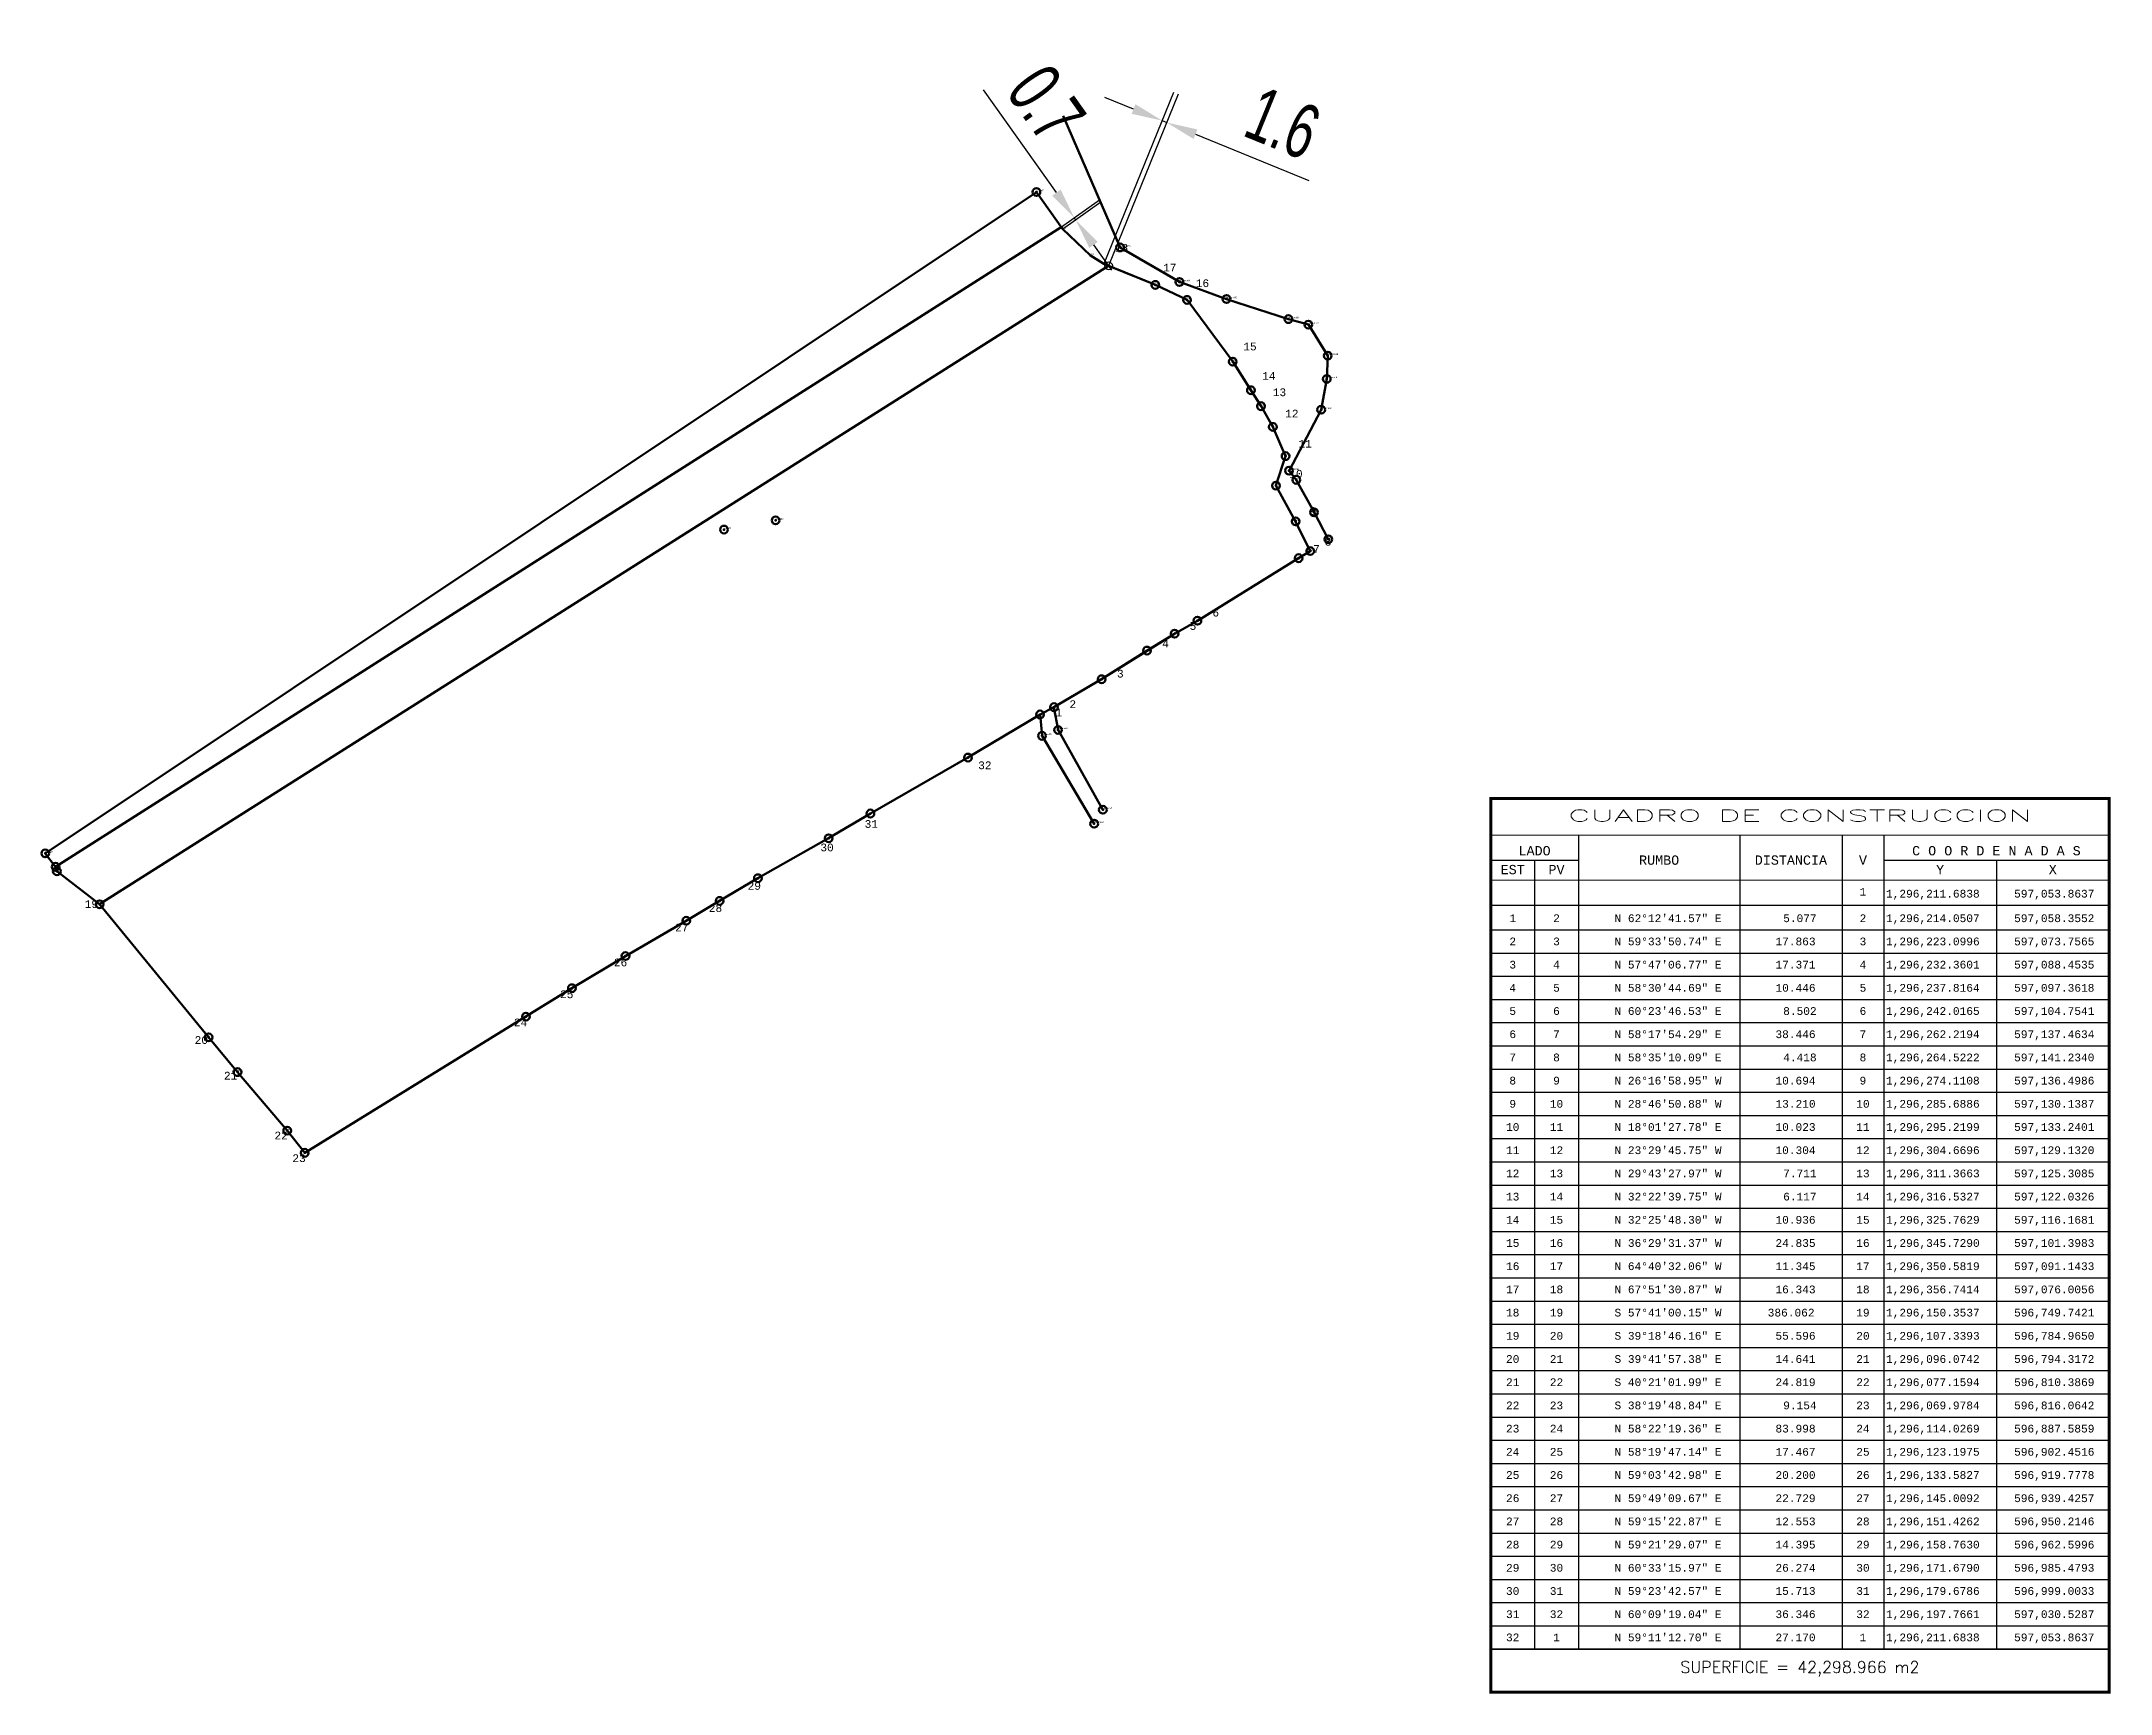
# Model space of a CAD drawing. Header units: millimetres. Extents: x 596731 to 597400, y 1295895 to 1296429.
import ezdxf
from ezdxf.enums import TextEntityAlignment as Align

# ---------------------------------------------------------------- set-up
doc = ezdxf.new("R2010")
doc.units = ezdxf.units.MM
doc.header["$PDMODE"] = 32
doc.header["$PDSIZE"] = 2.5
doc.layers.get('0').update_dxf_attribs({"color": 1, "linetype": 'CONTINUOUS', "lineweight": 100})
doc.layers.get('Defpoints').update_dxf_attribs({"linetype": 'CONTINUOUS'})
for name, color, linetype in [('CVL_CUADCON', 1, 'CONTINUOUS'), ('CVL_CUADCON_LIN', 8, 'CONTINUOUS'), ('CVL_CUADCON_TIT', 1, 'CONTINUOUS'), ('CVL_CUADCON_TX', 2, 'CONTINUOUS'), ('CVL_PUNTO', 2, 'CONTINUOUS'), ('CVL_PUNTO_NUM', 2, 'CONTINUOUS')]:
    doc.layers.add(name, color=color, linetype=linetype)
doc.layers.add('Point', color=5, linetype='CONTINUOUS', lineweight=100)
doc.layers.add('Point_Name', color=1, linetype='CONTINUOUS', lineweight=100)
doc.styles.add('HUECA1', font='hueca1.shx')
doc.styles.add('MONOTXT4', font='monotxt4.shx')
doc.styles.get("Standard").update_dxf_attribs({"font": 'arial.ttf', "width": 0.65})
doc.dimstyles.new('ISO-25', dxfattribs={"dimtxt": 2.5, "dimasz": 2.5, "dimexe": 1.25, "dimexo": 0.625, "dimtad": 1, "dimtxsty": 'Standard', "dimcen": 2.5, "dimadec": 0, "dimazin": 0, "dimtfac": 1, "dimtmove": 0, "dimatfit": 3, "dimfxl": 1, "dimarcsym": 0})

# ---------------------------------------------------------------- blocks, each defined once
blk = doc.blocks.new('*D1')
at = {"color": 6, "lineweight": -2, "transparency": 16777216}
for p, q in [((597074.55, 1296357.44), (597097.13, 1296412.93)), ((597084.09, 1296407.44), (597074.83, 1296411.21)), ((597076.04, 1296356.83), (597098.62, 1296412.32)), ((597093.36, 1296403.67), (597094.85, 1296403.06)), ((597104.12, 1296399.29), (597140.82, 1296384.35))]:
    blk.add_line(p, q, dxfattribs=at)
at = {"color": 6, "transparency": 16777216}
for points in [[(597084.72, 1296408.98), (597083.47, 1296405.89), (597093.36, 1296403.67)], [(597104.74, 1296400.83), (597103.49, 1296397.75), (597094.85, 1296403.06)]]:
    blk.add_solid(points, dxfattribs=at)
at = {"layer": 'Defpoints', "color": 0, "transparency": 16777216}
for p in [(597094.85, 1296403.06), (597074.51, 1296357.35, 141.72), (597076.01, 1296356.74, 141.72)]:
    blk.add_point(p, dxfattribs=at)
at = {"color": 3, "transparency": 16777216, "insert": (597132.35, 1296402.85), "char_height": 17.5, "attachment_point": 5, "rotation": 337.85857}
blk.add_mtext('1.6', dxfattribs=at)
blk = doc.blocks.new('*D2')
at = {"color": 6, "lineweight": -2, "transparency": 16777216}
for p, q in [((597059.15, 1296380.4), (597035.58, 1296413.59)), ((597060.82, 1296369.32), (597073.09, 1296378.03)), ((597061.24, 1296368.72), (597073.52, 1296377.44)), ((597065.36, 1296371.65), (597064.94, 1296372.24)), ((597071.15, 1296363.49), (597076.94, 1296355.34))]:
    blk.add_line(p, q, dxfattribs=at)
at = {"color": 6, "transparency": 16777216}
for points in [[(597060.51, 1296381.36), (597057.79, 1296379.43), (597064.94, 1296372.24)], [(597072.51, 1296364.46), (597069.79, 1296362.53), (597065.36, 1296371.65)]]:
    blk.add_solid(points, dxfattribs=at)
at = {"layer": 'Defpoints', "color": 0, "transparency": 16777216}
for p in [(597060.73, 1296369.26, 141.72), (597061.16, 1296368.66, 141.72), (597064.94, 1296372.24)]:
    blk.add_point(p, dxfattribs=at)
at = {"color": 3, "transparency": 16777216, "insert": (597055.84, 1296409.14), "char_height": 17.5, "attachment_point": 5, "rotation": 305.37462}
blk.add_mtext('0.7', dxfattribs=at)

msp = doc.modelspace()

# ---------------------------------------------------------------- linework, layer by layer
at = {"color": 4, "elevation": 145.56}
for points in [[(597079.75, 1296362.68), (597061.32, 1296405.24)], [(597079.75, 1296362.68), (597098.93, 1296351.52), (597114.15, 1296346.01), (597134.18, 1296339.51), (597140.62, 1296337.75), (597146.89, 1296327.69), (597146.58, 1296320.18), (597144.76, 1296310.23), (597134.36, 1296290.51), (597136.71, 1296287.55), (597142.45, 1296277.05), (597147.06, 1296268.35)]]:
    msp.add_lwpolyline(points, dxfattribs=at)
at = {"color": 2, "elevation": 141.72}
msp.add_lwpolyline([(597130.14, 1296285.69), (597136.5, 1296274.11), (597141.23, 1296264.52), (597137.46, 1296262.22), (597104.75, 1296242.02), (597097.36, 1296237.82), (597088.45, 1296232.36), (597073.76, 1296223.1), (597058.36, 1296214.05), (597053.86, 1296211.68), (597030.53, 1296197.77), (596999, 1296179.68), (596985.48, 1296171.68), (596962.6, 1296158.76), (596950.21, 1296151.43), (596939.43, 1296145.01), (596919.78, 1296133.58), (596902.45, 1296123.2), (596887.59, 1296114.03), (596816.06, 1296069.98), (596810.39, 1296077.16), (596794.32, 1296096.07), (596784.97, 1296107.34), (596749.74, 1296150.35), (596735.9, 1296161.01), (596735.49, 1296162.43), (596732.15, 1296166.79), (597052.69, 1296380.59), (597061.16, 1296368.66), (597070.12, 1296360.12), (597074.51, 1296357.35), (597091.14, 1296350.58), (597101.4, 1296345.73), (597116.17, 1296325.76), (597122.03, 1296316.53), (597125.31, 1296311.37), (597129.13, 1296304.67), (597133.24, 1296295.22), (597130.14, 1296285.69)], dxfattribs=at)
at = {"color": 3, "elevation": 141.72}
msp.add_lwpolyline([(597060.73, 1296369.26), (597061.16, 1296368.66), (597070.12, 1296360.12), (597074.51, 1296357.35), (597076.01, 1296356.74), (596749.74, 1296150.35), (596735.9, 1296161.01), (596735.49, 1296162.43), (597060.73, 1296369.26), (597061.16, 1296368.66)], dxfattribs=at)
at = {"color": 7, "true_color": 0xffffff, "elevation": 141.72}
for points in [[(596749.74, 1296150.35), (597076.01, 1296356.74), (597076.01, 1296356.74), (597091.14, 1296350.58), (597101.4, 1296345.73), (597116.17, 1296325.76), (597122.03, 1296316.53), (597125.31, 1296311.37), (597129.13, 1296304.67), (597133.24, 1296295.22), (597130.14, 1296285.69), (597136.5, 1296274.11), (597141.23, 1296264.52), (597137.46, 1296262.22), (597104.75, 1296242.02), (597097.36, 1296237.82), (597073.76, 1296223.1), (597058.36, 1296214.05), (597053.86, 1296211.68), (597030.53, 1296197.77), (596999, 1296179.68), (596985.48, 1296171.68), (596962.6, 1296158.76), (596950.21, 1296151.43), (596939.43, 1296145.01), (596919.78, 1296133.58), (596902.45, 1296123.2), (596887.59, 1296114.03), (596816.06, 1296069.98), (596810.39, 1296077.16), (596794.32, 1296096.07), (596784.97, 1296107.34), (596749.74, 1296150.35)], [(597053.86, 1296211.68), (597054.49, 1296204.8), (597071.34, 1296176.39)], [(597058.36, 1296214.05), (597059.68, 1296206.71), (597074.16, 1296180.89)]]:
    msp.add_lwpolyline(points, dxfattribs=at)
at = {"color": 7, "true_color": 0xffffff}
msp.add_circle((597070.12, 1296360.12, 141.72), 0.1, dxfattribs=at)
at = {"layer": 'CVL_CUADCON', "color": 1, "linetype": 'Continuous', "const_width": 1, "flags": 128}
msp.add_lwpolyline([(597199.62, 1296184.57), (597399.55, 1296184.57), (597399.55, 1295895.65), (597199.62, 1295895.65)], close=True, dxfattribs=at)
at = {"layer": 'CVL_CUADCON', "color": 1, "linetype": 'Continuous', "const_width": 0.375, "flags": 128}
for points in [[(597199.62, 1296172.7), (597399.55, 1296172.7)], [(597199.62, 1296158.15), (597399.55, 1296158.15)], [(597199.62, 1295909.57), (597399.55, 1295909.57)]]:
    msp.add_lwpolyline(points, dxfattribs=at)
at = {"layer": 'CVL_CUADCON_LIN', "color": 8, "linetype": 'Continuous'}
for p, q in [((597227.94, 1296172.7), (597227.94, 1295909.57)), ((597280.12, 1296172.7), (597280.12, 1295909.57)), ((597313.23, 1296172.7), (597313.23, 1295909.57)), ((597326.69, 1296172.7), (597326.69, 1295909.57)), ((597199.62, 1296164.63), (597227.94, 1296164.63)), ((597213.77, 1296164.63), (597213.77, 1295909.57)), ((597326.69, 1296164.63), (597399.55, 1296164.63)), ((597363.12, 1296164.63), (597363.12, 1295909.57)), ((597199.62, 1296150.01), (597399.55, 1296150.01)), ((597199.62, 1296142.07), (597399.55, 1296142.07)), ((597199.62, 1296134.57), (597399.55, 1296134.57)), ((597199.62, 1296127.07), (597399.55, 1296127.07)), ((597199.62, 1296119.57), (597399.55, 1296119.57)), ((597199.62, 1296112.07), (597399.55, 1296112.07)), ((597199.62, 1296104.57), (597399.55, 1296104.57)), ((597199.62, 1296097.07), (597399.55, 1296097.07)), ((597199.62, 1296089.57), (597399.55, 1296089.57)), ((597199.62, 1296082.07), (597399.55, 1296082.07)), ((597199.62, 1296074.57), (597399.55, 1296074.57)), ((597199.62, 1296067.07), (597399.55, 1296067.07)), ((597199.62, 1296059.57), (597399.55, 1296059.57)), ((597199.62, 1296052.07), (597399.55, 1296052.07)), ((597199.62, 1296044.57), (597399.55, 1296044.57)), ((597199.62, 1296037.07), (597399.55, 1296037.07)), ((597199.62, 1296029.57), (597399.55, 1296029.57)), ((597199.62, 1296022.07), (597399.55, 1296022.07)), ((597199.62, 1296014.57), (597399.55, 1296014.57)), ((597199.62, 1296007.07), (597399.55, 1296007.07)), ((597199.62, 1295999.57), (597399.55, 1295999.57)), ((597199.62, 1295992.07), (597399.55, 1295992.07)), ((597199.62, 1295984.57), (597399.55, 1295984.57)), ((597199.62, 1295977.07), (597399.55, 1295977.07)), ((597199.62, 1295969.57), (597399.55, 1295969.57)), ((597199.62, 1295962.07), (597399.55, 1295962.07)), ((597199.62, 1295954.57), (597399.55, 1295954.57)), ((597199.62, 1295947.07), (597399.55, 1295947.07)), ((597199.62, 1295939.57), (597399.55, 1295939.57)), ((597199.62, 1295932.07), (597399.55, 1295932.07)), ((597199.62, 1295924.57), (597399.55, 1295924.57)), ((597199.62, 1295917.07), (597399.55, 1295917.07)), ((597199.62, 1295909.57), (597399.55, 1295909.57))]:
    msp.add_line(p, q, dxfattribs=at)
at = {"layer": 'CVL_PUNTO', "color": 2}
for p in [(597076.01, 1296356.74), (597091.14, 1296350.58), (597101.4, 1296345.73), (597116.17, 1296325.76), (597122.03, 1296316.53), (597125.31, 1296311.37), (597129.13, 1296304.67), (597133.24, 1296295.22), (597130.14, 1296285.69), (597136.5, 1296274.11), (597137.46, 1296262.22), (597141.23, 1296264.52), (597104.75, 1296242.02), (597097.36, 1296237.82), (597088.45, 1296232.36), (597073.76, 1296223.1), (597058.36, 1296214.05), (597053.86, 1296211.68), (597030.53, 1296197.77), (596999, 1296179.68), (596985.48, 1296171.68), (596962.6, 1296158.76), (596749.74, 1296150.35), (596950.21, 1296151.43), (596939.43, 1296145.01), (596919.78, 1296133.58), (596902.45, 1296123.2), (596887.59, 1296114.03), (596784.97, 1296107.34), (596794.32, 1296096.07), (596810.39, 1296077.16), (596816.06, 1296069.98)]:
    msp.add_point(p, dxfattribs=at)
at = {"layer": 'Point', "color": 7, "true_color": 0xffffff}
for p in [(597052.69, 1296380.59, 144.5), (597079.75, 1296362.68, 145.56), (597091.14, 1296350.58, 141.94), (597098.93, 1296351.52, 145.05), (597101.4, 1296345.73, 142.24), (597114.15, 1296346.01, 145.7), (597134.18, 1296339.51, 145.72), (597140.62, 1296337.75, 152.04), (597146.89, 1296327.69, 148.22), (597116.17, 1296325.76, 142.48), (597122.03, 1296316.53, 142.23), (597146.58, 1296320.18, 157.66), (597125.31, 1296311.37, 141.7), (597144.76, 1296310.23, 151.45), (597129.13, 1296304.67, 141.48), (597133.24, 1296295.22, 141.8), (597134.36, 1296290.51, 150.34), (597136.71, 1296287.55, 142.07), (597130.14, 1296285.69, 141.72), (596968.33, 1296274.44, 155.11), (597136.5, 1296274.11, 142.01), (597142.45, 1296277.05, 140.69), (596951.65, 1296271.48, 155.17), (597147.06, 1296268.35, 141.32), (597137.46, 1296262.22, 142.78), (597141.23, 1296264.52, 142.14), (597104.75, 1296242.02, 141.22), (597097.36, 1296237.82, 142.11), (597088.45, 1296232.36, 143.81), (597073.76, 1296223.1, 146.08), (597058.36, 1296214.05, 144.9), (597053.86, 1296211.68, 144.72), (597059.68, 1296206.71, 143.77), (597054.49, 1296204.8, 143.08), (597030.53, 1296197.77, 143.68), (597074.16, 1296180.89, 144.59), (596999, 1296179.68, 142.97), (597071.34, 1296176.39, 144.94), (596732.15, 1296166.79, 148.75), (596985.48, 1296171.68, 142.89), (596735.49, 1296162.43, 150.22), (596735.9, 1296161.01, 157.62), (596962.6, 1296158.76, 143.62), (596749.74, 1296150.35, 152.76), (596950.21, 1296151.43, 144.15), (596939.43, 1296145.01, 144.83), (596919.78, 1296133.58, 147.93), (596902.45, 1296123.2, 149.56), (596887.59, 1296114.03, 150.61), (596784.97, 1296107.34, 150.49), (596794.32, 1296096.07, 150.31), (596810.39, 1296077.16, 150.71), (596816.06, 1296069.98, 151)]:
    msp.add_point(p, dxfattribs=at)

# ---------------------------------------------------------------- texts
at = {"layer": 'CVL_CUADCON_TIT', "color": 1, "style": 'HUECA1', "width": 1.758658}
msp.add_text('CUADRO DE CONSTRUCCION', height=3.75, dxfattribs=at).set_placement((597224.62, 1296177.14), (597374.55, 1296177.14), align=Align.FIT)
at = {"layer": 'CVL_CUADCON_TIT', "color": 1, "style": 'MONOTXT4'}
for s, p in [('LADO', (597213.77, 1296166.15)), ('C O O R D E N A D A S', (597363.12, 1296166.15)), ('EST', (597206.7, 1296160.06)), ('PV', (597220.87, 1296160.06)), ('Y', (597344.92, 1296160.06)), ('X', (597381.35, 1296160.06))]:
    msp.add_text(s, height=3, dxfattribs=at).set_placement(p, align=Align.CENTER)
at = {"layer": 'CVL_CUADCON_TIT', "color": 1}
for s, height, style, p in [('RUMBO', 3, 'MONOTXT4', (597254.05, 1296164.62)), ('DISTANCIA', 3, 'MONOTXT4', (597296.67, 1296164.62)), ('V', 3, 'MONOTXT4', (597319.97, 1296164.62)), ('SUPERFICIE = 42,298.966 m2', 3.75, 'HUECA1', (597299.59, 1295903.15))]:
    msp.add_text(s, height=height, dxfattribs=dict(at, style=style)).set_placement(p, align=Align.MIDDLE)
at = {"layer": 'CVL_CUADCON_TX', "color": 2, "style": 'MONOTXT4'}
for s, p in [('1', (597319.96, 1296153.14)), ('1', (597206.7, 1296144.57)), ('2', (597220.86, 1296144.57)), ('2', (597319.96, 1296144.57)), ('2', (597206.7, 1296137.07)), ('3', (597220.86, 1296137.07)), ('3', (597319.96, 1296137.07)), ('3', (597206.7, 1296129.57)), ('4', (597220.86, 1296129.57)), ('4', (597319.96, 1296129.57)), ('4', (597206.7, 1296122.07)), ('5', (597220.86, 1296122.07)), ('5', (597319.96, 1296122.07)), ('5', (597206.7, 1296114.57)), ('6', (597220.86, 1296114.57)), ('6', (597319.96, 1296114.57)), ('6', (597206.7, 1296107.07)), ('7', (597220.86, 1296107.07)), ('7', (597319.96, 1296107.07)), ('7', (597206.7, 1296099.57)), ('8', (597220.86, 1296099.57)), ('8', (597319.96, 1296099.57)), ('8', (597206.7, 1296092.07)), ('9', (597220.86, 1296092.07)), ('9', (597319.96, 1296092.07)), ('9', (597206.7, 1296084.57)), ('10', (597220.86, 1296084.57)), ('10', (597319.96, 1296084.57)), ('10', (597206.7, 1296077.07)), ('11', (597220.86, 1296077.07)), ('11', (597319.96, 1296077.07)), ('11', (597206.7, 1296069.57)), ('12', (597220.86, 1296069.57)), ('12', (597319.96, 1296069.57)), ('12', (597206.7, 1296062.07)), ('13', (597220.86, 1296062.07)), ('13', (597319.96, 1296062.07)), ('13', (597206.7, 1296054.57)), ('14', (597220.86, 1296054.57)), ('14', (597319.96, 1296054.57)), ('14', (597206.7, 1296047.07)), ('15', (597220.86, 1296047.07)), ('15', (597319.96, 1296047.07)), ('15', (597206.7, 1296039.57)), ('16', (597220.86, 1296039.57)), ('16', (597319.96, 1296039.57)), ('16', (597206.7, 1296032.07)), ('17', (597220.86, 1296032.07)), ('17', (597319.96, 1296032.07)), ('17', (597206.7, 1296024.57)), ('18', (597220.86, 1296024.57)), ('18', (597319.96, 1296024.57)), ('18', (597206.7, 1296017.07)), ('19', (597220.86, 1296017.07)), ('19', (597319.96, 1296017.07)), ('19', (597206.7, 1296009.57)), ('20', (597220.86, 1296009.57)), ('20', (597319.96, 1296009.57)), ('20', (597206.7, 1296002.07)), ('21', (597220.86, 1296002.07)), ('21', (597319.96, 1296002.07)), ('21', (597206.7, 1295994.57)), ('22', (597220.86, 1295994.57)), ('22', (597319.96, 1295994.57)), ('22', (597206.7, 1295987.07)), ('23', (597220.86, 1295987.07)), ('23', (597319.96, 1295987.07)), ('23', (597206.7, 1295979.57)), ('24', (597220.86, 1295979.57)), ('24', (597319.96, 1295979.57)), ('24', (597206.7, 1295972.07)), ('25', (597220.86, 1295972.07)), ('25', (597319.96, 1295972.07)), ('25', (597206.7, 1295964.57)), ('26', (597220.86, 1295964.57)), ('26', (597319.96, 1295964.57)), ('26', (597206.7, 1295957.07)), ('27', (597220.86, 1295957.07)), ('27', (597319.96, 1295957.07)), ('27', (597206.7, 1295949.57)), ('28', (597220.86, 1295949.57)), ('28', (597319.96, 1295949.57)), ('28', (597206.7, 1295942.07)), ('29', (597220.86, 1295942.07)), ('29', (597319.96, 1295942.07)), ('29', (597206.7, 1295934.57)), ('30', (597220.86, 1295934.57)), ('30', (597319.96, 1295934.57)), ('30', (597206.7, 1295927.07)), ('31', (597220.86, 1295927.07)), ('31', (597319.96, 1295927.07)), ('31', (597206.7, 1295919.57)), ('32', (597220.86, 1295919.57)), ('32', (597319.96, 1295919.57)), ('32', (597206.7, 1295912.07)), ('1', (597220.86, 1295912.07)), ('1', (597319.96, 1295912.07))]:
    msp.add_text(s, height=2.5, dxfattribs=at).set_placement(p, align=Align.CENTER)
for s, p in [('1,296,211.6838', (597327.42, 1296152.51)), ('597,053.8637', (597368.85, 1296152.51)), ('N 62%%d12\'41.57" E', (597239.62, 1296144.57)), ('5.077', (597294.17, 1296144.57)), ('1,296,214.0507', (597327.42, 1296144.57)), ('597,058.3552', (597368.85, 1296144.57)), ('N 59%%d33\'50.74" E', (597239.62, 1296137.07)), ('17.863', (597291.67, 1296137.07)), ('1,296,223.0996', (597327.42, 1296137.07)), ('597,073.7565', (597368.85, 1296137.07)), ('N 57%%d47\'06.77" E', (597239.62, 1296129.57)), ('17.371', (597291.67, 1296129.57)), ('1,296,232.3601', (597327.42, 1296129.57)), ('597,088.4535', (597368.85, 1296129.57)), ('N 58%%d30\'44.69" E', (597239.62, 1296122.07)), ('10.446', (597291.67, 1296122.07)), ('1,296,237.8164', (597327.42, 1296122.07)), ('597,097.3618', (597368.85, 1296122.07)), ('N 60%%d23\'46.53" E', (597239.62, 1296114.57)), ('8.502', (597294.17, 1296114.57)), ('1,296,242.0165', (597327.42, 1296114.57)), ('597,104.7541', (597368.85, 1296114.57)), ('N 58%%d17\'54.29" E', (597239.62, 1296107.07)), ('38.446', (597291.67, 1296107.07)), ('1,296,262.2194', (597327.42, 1296107.07)), ('597,137.4634', (597368.85, 1296107.07)), ('N 58%%d35\'10.09" E', (597239.62, 1296099.57)), ('4.418', (597294.17, 1296099.57)), ('1,296,264.5222', (597327.42, 1296099.57)), ('597,141.2340', (597368.85, 1296099.57)), ('N 26%%d16\'58.95" W', (597239.62, 1296092.07)), ('10.694', (597291.67, 1296092.07)), ('1,296,274.1108', (597327.42, 1296092.07)), ('597,136.4986', (597368.85, 1296092.07)), ('N 28%%d46\'50.88" W', (597239.62, 1296084.57)), ('13.210', (597291.67, 1296084.57)), ('1,296,285.6886', (597327.42, 1296084.57)), ('597,130.1387', (597368.85, 1296084.57)), ('N 18%%d01\'27.78" E', (597239.62, 1296077.07)), ('10.023', (597291.67, 1296077.07)), ('1,296,295.2199', (597327.42, 1296077.07)), ('597,133.2401', (597368.85, 1296077.07)), ('N 23%%d29\'45.75" W', (597239.62, 1296069.57)), ('10.304', (597291.67, 1296069.57)), ('1,296,304.6696', (597327.42, 1296069.57)), ('597,129.1320', (597368.85, 1296069.57)), ('N 29%%d43\'27.97" W', (597239.62, 1296062.07)), ('7.711', (597294.17, 1296062.07)), ('1,296,311.3663', (597327.42, 1296062.07)), ('597,125.3085', (597368.85, 1296062.07)), ('N 32%%d22\'39.75" W', (597239.62, 1296054.57)), ('6.117', (597294.17, 1296054.57)), ('1,296,316.5327', (597327.42, 1296054.57)), ('597,122.0326', (597368.85, 1296054.57)), ('N 32%%d25\'48.30" W', (597239.62, 1296047.07)), ('10.936', (597291.67, 1296047.07)), ('1,296,325.7629', (597327.42, 1296047.07)), ('597,116.1681', (597368.85, 1296047.07)), ('N 36%%d29\'31.37" W', (597239.62, 1296039.57)), ('24.835', (597291.67, 1296039.57)), ('1,296,345.7290', (597327.42, 1296039.57)), ('597,101.3983', (597368.85, 1296039.57)), ('N 64%%d40\'32.06" W', (597239.62, 1296032.07)), ('11.345', (597291.67, 1296032.07)), ('1,296,350.5819', (597327.42, 1296032.07)), ('597,091.1433', (597368.85, 1296032.07)), ('N 67%%d51\'30.87" W', (597239.62, 1296024.57)), ('16.343', (597291.67, 1296024.57)), ('1,296,356.7414', (597327.42, 1296024.57)), ('597,076.0056', (597368.85, 1296024.57)), ('S 57%%d41\'00.15" W', (597239.62, 1296017.07)), ('386.062', (597289.17, 1296017.07)), ('1,296,150.3537', (597327.42, 1296017.07)), ('596,749.7421', (597368.85, 1296017.07)), ('S 39%%d18\'46.16" E', (597239.62, 1296009.57)), ('55.596', (597291.67, 1296009.57)), ('1,296,107.3393', (597327.42, 1296009.57)), ('596,784.9650', (597368.85, 1296009.57)), ('S 39%%d41\'57.38" E', (597239.62, 1296002.07)), ('14.641', (597291.67, 1296002.07)), ('1,296,096.0742', (597327.42, 1296002.07)), ('596,794.3172', (597368.85, 1296002.07)), ('S 40%%d21\'01.99" E', (597239.62, 1295994.57)), ('24.819', (597291.67, 1295994.57)), ('1,296,077.1594', (597327.42, 1295994.57)), ('596,810.3869', (597368.85, 1295994.57)), ('S 38%%d19\'48.84" E', (597239.62, 1295987.07)), ('9.154', (597294.17, 1295987.07)), ('1,296,069.9784', (597327.42, 1295987.07)), ('596,816.0642', (597368.85, 1295987.07)), ('N 58%%d22\'19.36" E', (597239.62, 1295979.57)), ('83.998', (597291.67, 1295979.57)), ('1,296,114.0269', (597327.42, 1295979.57)), ('596,887.5859', (597368.85, 1295979.57)), ('N 58%%d19\'47.14" E', (597239.62, 1295972.07)), ('17.467', (597291.67, 1295972.07)), ('1,296,123.1975', (597327.42, 1295972.07)), ('596,902.4516', (597368.85, 1295972.07)), ('N 59%%d03\'42.98" E', (597239.62, 1295964.57)), ('20.200', (597291.67, 1295964.57)), ('1,296,133.5827', (597327.42, 1295964.57)), ('596,919.7778', (597368.85, 1295964.57)), ('N 59%%d49\'09.67" E', (597239.62, 1295957.07)), ('22.729', (597291.67, 1295957.07)), ('1,296,145.0092', (597327.42, 1295957.07)), ('596,939.4257', (597368.85, 1295957.07)), ('N 59%%d15\'22.87" E', (597239.62, 1295949.57)), ('12.553', (597291.67, 1295949.57)), ('1,296,151.4262', (597327.42, 1295949.57)), ('596,950.2146', (597368.85, 1295949.57)), ('N 59%%d21\'29.07" E', (597239.62, 1295942.07)), ('14.395', (597291.67, 1295942.07)), ('1,296,158.7630', (597327.42, 1295942.07)), ('596,962.5996', (597368.85, 1295942.07)), ('N 60%%d33\'15.97" E', (597239.62, 1295934.57)), ('26.274', (597291.67, 1295934.57)), ('1,296,171.6790', (597327.42, 1295934.57)), ('596,985.4793', (597368.85, 1295934.57)), ('N 59%%d23\'42.57" E', (597239.62, 1295927.07)), ('15.713', (597291.67, 1295927.07)), ('1,296,179.6786', (597327.42, 1295927.07)), ('596,999.0033', (597368.85, 1295927.07)), ('N 60%%d09\'19.04" E', (597239.62, 1295919.57)), ('36.346', (597291.67, 1295919.57)), ('1,296,197.7661', (597327.42, 1295919.57)), ('597,030.5287', (597368.85, 1295919.57)), ('N 59%%d11\'12.70" E', (597239.62, 1295912.07)), ('27.170', (597291.67, 1295912.07)), ('1,296,211.6838', (597327.42, 1295912.07)), ('597,053.8637', (597368.85, 1295912.07))]:
    msp.add_text(s, height=2.5, dxfattribs=at).set_placement(p)
at = {"layer": 'CVL_PUNTO_NUM', "color": 2, "style": 'MONOTXT4'}
for s, p in [('18', (597078.03, 1296361.31)), ('17', (597093.64, 1296354.92)), ('16', (597104.2, 1296349.87)), ('15', (597119.58, 1296329.41)), ('14', (597125.7, 1296319.93)), ('13', (597129.11, 1296314.61)), ('12', (597133.1, 1296307.71)), ('11', (597137.41, 1296297.97)), ('10', (597134.44, 1296288.25)), ('9', (597141.02, 1296276.24)), ('8', (597145.91, 1296266.29)), ('7', (597142.15, 1296263.95)), ('5', (597102.21, 1296239.05)), ('6', (597109.57, 1296243.37)), ('4', (597093.34, 1296233.4)), ('3', (597078.73, 1296223.64)), ('2', (597063.35, 1296213.77)), ('1', (597058.83, 1296211.08)), ('32', (597033.83, 1296194.01)), ('31', (596997.12, 1296175.05)), ('30', (596982.8, 1296167.46)), ('29', (596959.28, 1296155.03)), ('19', (596744.89, 1296149.14)), ('28', (596946.72, 1296147.85)), ('27', (596935.82, 1296141.55)), ('26', (596916.03, 1296130.28)), ('25', (596898.62, 1296119.99)), ('20', (596780.45, 1296105.19)), ('24', (596883.7, 1296110.88)), ('21', (596789.93, 1296093.67)), ('22', (596806.26, 1296074.33)), ('23', (596812.05, 1296067))]:
    msp.add_text(s, height=2.5, dxfattribs=at).set_placement(p)
at = {"layer": 'Point_Name', "color": 7, "true_color": 0xffffff}
for s, p in [('resto47', (597052.69, 1296380.84)), ('p46', (597061.16, 1296368.91)), ('borderio33', (597079.75, 1296362.93)), ('p45', (597070.12, 1296360.37)), ('p32', (597074.51, 1296357.6)), ('p31', (597091.14, 1296350.83)), ('borderio34', (597098.93, 1296351.77)), ('p30', (597101.4, 1296345.98)), ('borderio35', (597114.15, 1296346.26)), ('borderio36', (597134.18, 1296339.76)), ('borderio37', (597140.62, 1296338)), ('borderio38', (597146.89, 1296327.94)), ('p29', (597116.17, 1296326.01)), ('p28', (597122.03, 1296316.78)), ('borderio39', (597146.58, 1296320.43)), ('p27', (597125.31, 1296311.62)), ('borderio40', (597144.76, 1296310.48)), ('p26', (597129.13, 1296304.92)), ('p25', (597133.24, 1296295.47)), ('borderio41', (597134.36, 1296290.76)), ('p24', (597136.71, 1296287.8)), ('r24', (597130.14, 1296285.94)), ('corral42', (596968.33, 1296274.69)), ('r23', (597136.5, 1296274.36)), ('p23', (597142.45, 1296277.3)), ('pozo43', (596951.65, 1296271.73)), ('p22', (597147.06, 1296268.6)), ('p21', (597137.46, 1296262.47)), ('r22', (597141.23, 1296264.77)), ('p20', (597104.75, 1296242.27)), ('p19', (597097.36, 1296238.07)), ('p18', (597088.45, 1296232.61)), ('p17', (597073.76, 1296223.35)), ('p16', (597058.36, 1296214.3)), ('p15', (597053.86, 1296211.93)), ('camino45', (597054.49, 1296205.05)), ('camino46', (597059.68, 1296206.96)), ('p14', (597030.53, 1296198.02)), ('camino47', (597074.16, 1296181.14)), ('p13', (596999, 1296179.93)), ('camino48', (597071.34, 1296176.64)), ('p12', (596985.48, 1296171.93)), ('resto49', (596732.15, 1296167.04)), ('p48', (596735.49, 1296162.68)), ('p44', (596735.9, 1296161.26)), ('p11', (596962.6, 1296159.01)), ('p5', (596749.74, 1296150.6)), ('p10', (596950.21, 1296151.68)), ('p9', (596939.43, 1296145.26)), ('p8', (596919.78, 1296133.83)), ('p7', (596902.45, 1296123.45)), ('p6', (596887.59, 1296114.28)), ('p4', (596784.97, 1296107.59)), ('p3', (596794.32, 1296096.32)), ('p2', (596810.39, 1296077.41)), ('p1', (596816.06, 1296070.23))]:
    msp.add_text(s, height=0.5, dxfattribs=at).set_placement(p)

# ---------------------------------------------------------------- dimensions: what is measured, and where the dimension line sits
at = {"color": 3}
dim = msp.add_aligned_dim(p1=(597061.16, 1296368.66, 141.72), p2=(597060.73, 1296369.26, 141.72), distance=-5.16, dimstyle='ISO-25', override={"dimscale": 0.05, "dimtxt": 350, "dimasz": 200, "dimexe": 200, "dimexo": 2, "dimgap": 100, "dimdec": 1, "dimdsep": 46, "dimclrd": 6, "dimclre": 6, "dimclrt": 3, "dimtdec": 1}, dxfattribs=at)
dim.commit()
dim.dimension.update_dxf_attribs({"geometry": '*D2', "text_midpoint": (597055.84, 1296409.14)})
at = {"color": 7, "true_color": 0xffffff}
dim = msp.add_aligned_dim(p1=(597074.51, 1296357.35, 141.72), p2=(597076.01, 1296356.74, 141.72), distance=50.01, dimstyle='ISO-25', override={"dimscale": 0.05, "dimtxt": 350, "dimasz": 200, "dimexe": 200, "dimexo": 2, "dimgap": 100, "dimdec": 1, "dimdsep": 46, "dimclrd": 6, "dimclre": 6, "dimclrt": 3, "dimtdec": 1}, dxfattribs=at)
dim.commit()
dim.dimension.update_dxf_attribs({"geometry": '*D1', "text_midpoint": (597132.35, 1296402.85)})

doc.saveas('drawing.dxf')
